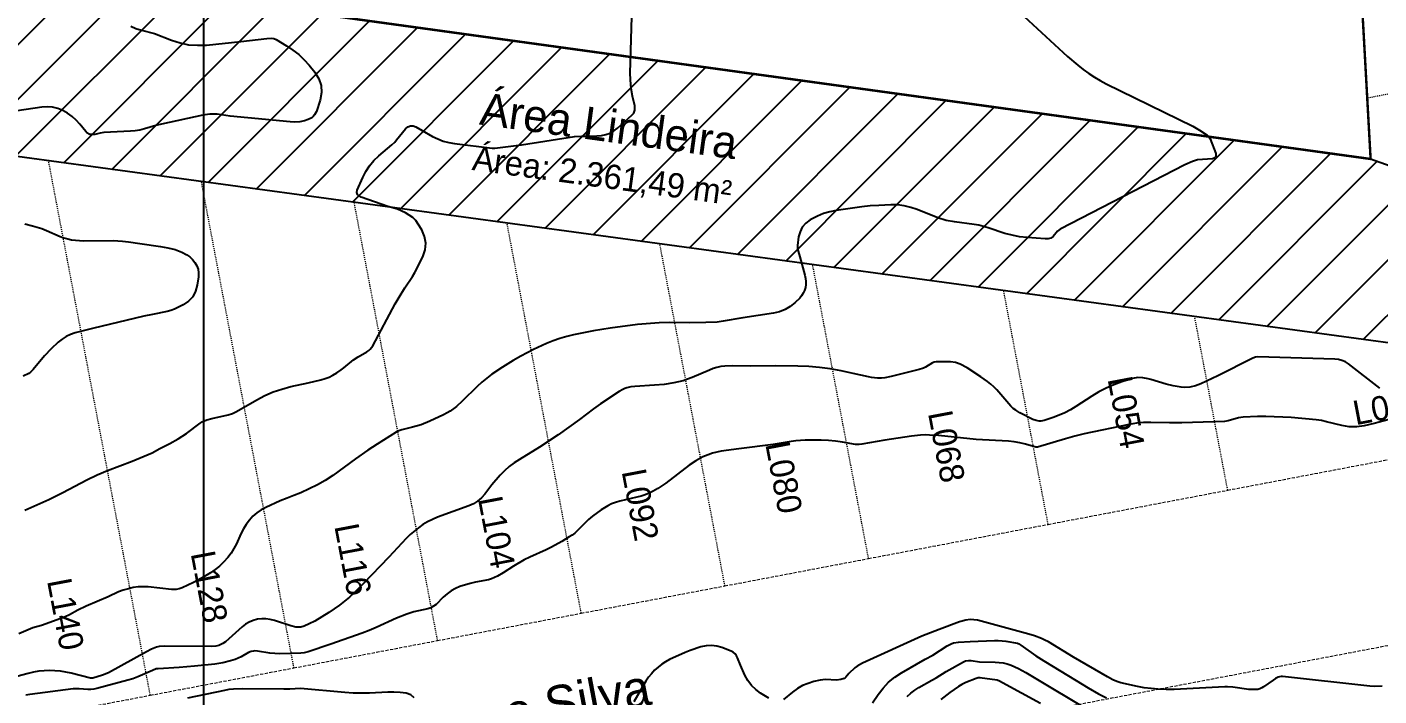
# Model space of a CAD drawing. Header units: centimetres. Extents: x 0 to 1099704, y -139216 to 99734.
# Drawn here: x 975256 to 986312, y 28116 to 33587 of the extents above; entities that cross this region are included whole.
import ezdxf

# ---------------------------------------------------------------- set-up
doc = ezdxf.new("R2010")
doc.units = ezdxf.units.CM
doc.header["$LTSCALE"] = 4
doc.linetypes.add('DASHED', pattern=[19.05, 12.7, -6.35])
doc.linetypes.add('TRACEJADO', pattern=[2, 1, -1])
for name, color, linetype in [('CANEVA', 252, 'Continuous'), ('CURVAS-INTERMEDIARIAS', 39, 'Continuous'), ('CURVAS-MESTRA', 34, 'Continuous'), ('LIMITE-L', 7, 'Continuous')]:
    doc.layers.add(name, color=color, linetype=linetype)
for name, color, linetype, lineweight in [('K-ALINHAMENTO', 10, 'Continuous', 9), ('P-URB', 2, 'Continuous', 9), ('textos', 2, 'Continuous', 9)]:
    doc.layers.add(name, color=color, linetype=linetype, lineweight=lineweight)
doc.styles.add('EC_NOMES', font='GOTHIC.TTF')
doc.styles.add('ROMANS', font='romans.shx')
doc.dimstyles.new('COTAS_1.0-S', dxfattribs={"dimtxt": 2, "dimasz": 2, "dimexe": 1.25, "dimexo": 0.625, "dimgap": 1, "dimtad": 0, "dimzin": 0, "dimtxsty": 'ROMANS', "dimblk": 'ARCHTICK', "dimblk1": 'ARCHTICK', "dimblk2": 'ARCHTICK', "dimcen": 2.5, "dimse1": 1, "dimse2": 1, "dimsd1": 1, "dimsd2": 1, "dimclrd": 2, "dimclre": 2, "dimclrt": 2, "dimadec": 0, "dimazin": 0, "dimtfac": 1, "dimtmove": 0, "dimatfit": 3, "dimfxl": 1, "dimarcsym": 0})

# ---------------------------------------------------------------- blocks, each defined once
blk = doc.blocks.new('*D204')
at = {"layer": 'DEFPOINTS', "color": 0, "transparency": 16777216}
for p in [(986049, 36017), (986244, 32508), (985972, 32493)]:
    blk.add_point(p, dxfattribs=at)
at = {"layer": 'textos', "color": 2, "transparency": 16777216, "insert": (985875, 34248), "char_height": 2, "attachment_point": 5, "rotation": 273.1822, "style": 'ROMANS'}
blk.add_mtext('3514,58', dxfattribs=at)
blk = doc.blocks.new('_ArchTick')
at = {"color": 0, "linetype": 'ByBlock', "const_width": 0.15}
blk.add_lwpolyline([(-0.5, -0.5), (0.5, 0.5)], dxfattribs=at)
blk = doc.blocks.new('*D205')
at = {"layer": 'DEFPOINTS', "color": 0, "transparency": 16777216}
for p in [(973670, 34563), (973627, 34248), (986244, 32508)]:
    blk.add_point(p, dxfattribs=at)
at = {"layer": 'textos', "color": 2, "transparency": 16777216, "insert": (979979, 33694), "char_height": 2, "attachment_point": 5, "rotation": 352.1506, "style": 'ROMANS'}
blk.add_mtext('12736,74', dxfattribs=at)

msp = doc.modelspace()

# ---------------------------------------------------------------- hatches: boundary and pattern name
at = {"layer": 'LIMITE-L', "transparency": 33554534}
h = msp.add_hatch(dxfattribs=at)
h.set_pattern_fill('ANSI31', color=3, scale=99.660713, style=0)
h.set_pattern_definition([(45, (-49801925.96, -774107533.55), (-223.74468236, 223.74468236), [])])
h.paths.add_polyline_path([(989036.72, 31513.53), (986244.108, 32508.181), (973626.708, 34247.639), (973645.227, 33699.494), (970446.69, 33101.794), (974390.623, 32635.086), (988431.906, 30725.641)])

# ---------------------------------------------------------------- linework, layer by layer
at = {"layer": 'CANEVA'}
msp.add_line((976702.304, 20423.217), (976702.304, 59609.687), dxfattribs=at)
at = {"layer": 'CURVAS-INTERMEDIARIAS'}
for points, elevation in [([(983412.041, 33672.613), (983764.103, 33346.942), (983849.412, 33275.087), (983893.253, 33240.574), (983938.479, 33208.075), (983984.861, 33177.439), (984032.968, 33149.594), (984082.23, 33123.622), (984791.445, 32775.368), (984845.91, 32743.606), (984907.61, 32702.187), (984922.101, 32688.723), (984931.997, 32671.601), (984978.15, 32551.649), (984978.668, 32536.043), (984974.881, 32523.246), (984964.646, 32514.695), (984950.115, 32508.965), (984828.21, 32502.178), (984786.741, 32487.438), (984726.008, 32461.008), (983705.383, 31933.026), (983682.889, 31917.01), (983648.815, 31873.727), (983629.152, 31861.439), (983606.44, 31854.931), (983582.83, 31853.935), (983434.505, 31865.226), (983372.905, 31872.213), (983311.992, 31883.693), (983251.667, 31898.304), (983116.817, 31944.387), (983078.866, 31956.147), (983040.427, 31965.784), (983001.32, 31972.212), (982839.77, 31992.892), (982771.981, 32006.097), (982706.145, 32026.946), (982536.213, 32094.635), (982483.523, 32112.375), (982430.005, 32125.52), (982375.251, 32131.789), (982319.68, 32133.463), (982222.063, 32128.978), (982152.27, 32123.816), (982082.697, 32116.262), (981873.888, 32086.284), (981821.327, 32075.451), (981770.032, 32060.93), (981720.64, 32040.888), (981660.245, 32010.253), (981625.115, 31983.155), (981596.572, 31951.592), (981577.886, 31913.352), (981565.787, 31870.668), (981556.628, 31801.782), (981556.21, 31777.585), (981561.312, 31753.925), (981575.793, 31706.726), (981617.022, 31556.717), (981622.055, 31531.831), (981624.806, 31506.866), (981624.158, 31481.742), (981621.218, 31456.538), (981614.332, 31432.42), (981604.744, 31409.747), (981591.131, 31389.237), (981574.836, 31370.182), (981537.414, 31333.945), (981497.998, 31302.412), (981455.861, 31276.401), (981409.629, 31258.661), (981360.655, 31246.433), (981110.108, 31208.123), (980947.881, 31180.288), (980901.08, 31174.568), (980806.841, 31169.555), (980670.116, 31168.379), (980507.908, 31170.621), (980426.934, 31168.468), (980249.767, 31153.001), (980026.428, 31123.84), (979887.54, 31102.035), (979726.519, 31069.854), (979669.842, 31055.852), (979613.832, 31039.757), (979558.819, 31020.502), (979504.474, 30999.165), (979398.326, 30950.231), (979295.207, 30895.189), (979232.53, 30859.331), (979143.274, 30805.255), (979056.848, 30746.744), (978974.748, 30682.622), (978936.02, 30647.841), (978813.587, 30527.192), (978767.284, 30484.577), (978717.753, 30446.536), (978690.994, 30430.561), (978663.228, 30416.11), (978549.934, 30363.329), (978480.042, 30335.036), (978407.609, 30314.067), (978321.621, 30292.849), (978297.165, 30284.906), (978273.934, 30274.243), (978118.294, 30176.665), (978042.053, 30125.858), (977942.293, 30055.348), (977756.276, 29919.72), (977695.015, 29878.53), (977630.265, 29843.081), (977494.667, 29777.314), (977439.096, 29754.492), (977382.409, 29734.341), (977326.509, 29712.206), (977208.561, 29658.589), (977170.67, 29637.849), (977135.24, 29613.971), (977103.478, 29585.378), (977074.168, 29553.656), (977048.536, 29518.456), (977025.185, 29481.93), (977005.263, 29443.431), (976968.996, 29361.44), (976948.626, 29322.234), (976924.707, 29285.09), (976898.417, 29249.312), (976864.163, 29210.813), (976830.837, 29178.453), (976794.371, 29149.681), (976755.812, 29123.301), (976683.13, 29079.61), (976616.158, 29043.323), (976524.51, 28999.592), (976500.392, 28992.088), (976475.357, 28988.022), (976437.396, 28988.141), (976247.104, 29007.984), (976205.974, 29009.847), (976165.123, 29008.562), (976124.711, 29002.522), (976084.577, 28993.333), (976041.245, 28980.706), (976005.447, 28968.319), (975919.738, 28927.687), (975739.223, 28850.649), (975670.318, 28816.725), (975602.678, 28780.299), (975568.225, 28763.476), (975532.945, 28748.497), (975375.332, 28691.67), (975304.363, 28673.044), (975189.953, 28623.941)], 77635.696), ([(976103.891, 33595.396), (976146.128, 33575.623), (976190.995, 33560.445), (976299.555, 33533.786), (976437.506, 33479.61), (976507.208, 33457.824), (976577.848, 33442.865), (976649.893, 33438.151), (976722.884, 33440.254), (977004.575, 33469.485), (977217.73, 33494.958), (977251.395, 33496.433), (977273.111, 33493.244), (977293.242, 33484.534), (977379.13, 33433.069), (977429.678, 33399.154), (977477.575, 33362.14), (977521.465, 33320.462), (977562.695, 33275.675), (977610.562, 33218.061), (977641.915, 33165.081), (977661.509, 33109.879), (977663.462, 33051.338), (977653.655, 32990.565), (977622.671, 32896.675), (977616.063, 32881.795), (977607.792, 32868.142), (977597.048, 32856.362), (977584.63, 32845.818), (977555.769, 32829.832), (977524.316, 32819.896), (977487.252, 32813.099), (977444.936, 32810.129), (977408.091, 32811.465), (976917.133, 32859.202), (976810.496, 32874.102), (976772.864, 32874.929), (976751.467, 32873.703), (976693.026, 32865.222), (976356.741, 32792.121), (976309.551, 32780.7), (976216.369, 32753.522), (976178.527, 32745.101), (976140.258, 32739.151), (976101.659, 32735.892), (975885.455, 32724.82), (975854.969, 32720.036), (975809.843, 32709.113), (975783.851, 32707.808), (975770.287, 32709.372), (975763.889, 32711.615), (975746.379, 32722.677), (975736.682, 32732.623), (975687.828, 32792.619), (975657.162, 32825.846), (975624.175, 32856.233), (975587.709, 32882.334), (975548.931, 32905.585), (975507.322, 32922.248), (975465.026, 32933.26), (975421.405, 32935.941), (975376.906, 32933.081), (975175.034, 32901.718)], 77835.017), ([(975237.282, 31976.428), (975299.998, 31962.077), (975378.272, 31939.214), (975416.223, 31924.395), (975527.185, 31873.996), (975557.492, 31863.004), (975588.636, 31854.682), (975620.338, 31848.135), (975652.538, 31843.769), (975717.218, 31838.896), (975960.43, 31841.358), (976035.853, 31836.713), (976085.853, 31830.604), (976179.135, 31815.575), (976348.768, 31792.135), (976408.156, 31781.99), (976466.248, 31767.409), (976522.038, 31745.604), (976561.673, 31724.426), (976586.927, 31706.517), (976609.082, 31684.89), (976629.173, 31660.792), (976643.933, 31633.824), (976654.318, 31605.78), (976658.125, 31576.111), (976657.547, 31545.375), (976648.159, 31475.752), (976633.419, 31425.703), (976610.716, 31381.344), (976576.064, 31345.536), (976533.439, 31315.428), (976461.006, 31280.796), (976432.224, 31269.923), (976402.615, 31261.591), (976281.018, 31237.194), (976211.286, 31221.578), (975791.066, 31121.698), (975648.592, 31084.883), (975611.259, 31071.977), (975575.61, 31055.912), (975542.513, 31035.112), (975511.11, 31011.144), (975453.157, 30956.111), (975399.619, 30896.783), (975307.473, 30786.419), (975283.783, 30763.676), (975270.19, 30754.597), (975225.203, 30732.991)], 77835.017), ([(986318.547, 30634.715), (986063.325, 30833.549), (986037.922, 30849.773), (986010.007, 30861.145), (985980.477, 30868.061), (985950.3, 30871.051), (985322.876, 30889.927), (985301.479, 30886.14), (985281.218, 30878.406), (984994.903, 30735.223), (984854.481, 30668.52), (984810.68, 30652.086), (984764.906, 30642.409), (984718.185, 30639.679), (984694.874, 30641.084), (984630.334, 30651.419), (984572.77, 30665.521), (984446.101, 30705.634), (984425.043, 30711.115), (984382.248, 30719.108), (984339.424, 30720.364), (984297.377, 30712.132), (984208.53, 30684.197), (984144.508, 30661.106), (984082.09, 30634.626), (984022.065, 30603.073), (983963.654, 30568.142), (983834.115, 30483.191), (983789.427, 30456.383), (983743.543, 30432.075), (983695.855, 30411.505), (983646.972, 30393.447), (983573.103, 30369.469), (983547.161, 30364.416), (983534.006, 30364.446), (983507.646, 30368.681), (983482.342, 30377.242), (983375.715, 30432.045), (983342, 30452.277), (983321.031, 30468.003), (983302.016, 30485.902), (983187.227, 30619.986), (983163.358, 30643.934), (983137.795, 30666.079), (983111.116, 30687.017), (983055.525, 30726.304), (982943.477, 30799.465), (982888.713, 30829.871), (982850.214, 30843.824), (982809.523, 30848.438), (982690.149, 30847.9), (982675.788, 30846.046), (982662.334, 30840.704), (982602.876, 30805.783), (982586.741, 30798.039), (982552.767, 30786.588), (982323.627, 30728.387), (982270.179, 30718.65), (982243.131, 30716.736), (982212.356, 30716.387), (982161.658, 30720.683), (982136.653, 30725.217), (982012.367, 30754.707), (981913.005, 30775.576), (981825.572, 30791.472), (981737.403, 30802.604), (981648.764, 30809.71), (981559.927, 30813.517), (981376.451, 30817.533), (981175.326, 30813.068), (981029.134, 30817.214), (980963.059, 30813.965), (980930.43, 30809.58), (980898.319, 30803.152), (980866.976, 30793.654), (980836.151, 30782.104), (980694.493, 30721.012), (980657.987, 30706.75), (980620.954, 30694.223), (980583.152, 30684.297), (980544.823, 30676.095), (980467.107, 30664.564), (980388.864, 30657.498), (980227.344, 30647.572), (980193.758, 30643.535), (980160.87, 30635.642), (980144.914, 30630.041), (980129.367, 30623.563), (980099.937, 30607.09), (979946.848, 30506.153), (979887.999, 30465.203), (979775.352, 30376.425), (979600.936, 30251.022), (979447.11, 30150.932), (979282.57, 30051.112), (979239.417, 30023.148), (979198.307, 29992.691), (979160.246, 29958.508), (979124.219, 29921.832), (979056.51, 29843.698), (978999.284, 29765.883), (978971.808, 29735.268), (978940.843, 29708.748), (978906.44, 29688.666), (978869.606, 29672.352), (978611.754, 29577.395), (978570.813, 29560.313), (978531.158, 29540.869), (978493.456, 29517.898), (978457.03, 29492.564), (978388.882, 29435.349), (978356.971, 29404.394), (978215.184, 29251.415), (978005.846, 29033.945), (977931.121, 28960.236), (977892.104, 28925.156), (977852.269, 28890.962), (977811.08, 28858.463), (977768.933, 28827.349), (977725.341, 28798.277), (977609.496, 28729.123), (977564.758, 28706.171), (977521.635, 28686.658), (977495.265, 28678.804), (977467.768, 28677.818), (977453.826, 28679.582), (977412.945, 28689.299), (977279.509, 28733.847), (977245.027, 28742.418), (977210.315, 28747.381), (977175.254, 28746.912), (977139.954, 28742.826), (977105.801, 28733.199), (977073.321, 28720.213), (977043.323, 28702.195), (977015, 28680.817), (976879.431, 28559.351), (976857.346, 28544.93), (976824.857, 28529.512), (976801.267, 28523.383), (976764.114, 28521.31), (976380.081, 28523.772), (976336.081, 28519.666), (976314.764, 28514.125), (976273.245, 28497.88), (976232.942, 28478.317), (975921.622, 28306.083), (975871.951, 28284.835), (975794.405, 28260.329), (975774.234, 28261.046), (975615.993, 28302.147), (975572.59, 28311.634), (975528.889, 28318.82), (975484.769, 28322.557), (975440.36, 28323.992), (975395.952, 28321.979), (975351.852, 28317.763), (975308.19, 28310.209), (975264.838, 28300.432), (974903.648, 28204.031)], 77536.035), ([(986436.714, 30387.647), (986273.689, 30343.527), (986191.429, 30324.571), (986130.367, 30316.429), (986099.632, 30316.309), (986068.787, 30318.183), (986007.466, 30327.561), (985882.81, 30359.492), (985841.521, 30368.013), (985799.862, 30374.511), (985593.605, 30392.679), (985525.108, 30397.284), (985456.571, 30400.413), (985387.965, 30401.36), (985319.318, 30400.842), (985201.629, 30397.204), (985163.559, 30390.636), (985079.016, 30365.293), (985049.607, 30361.436), (984700.306, 30348.799), (984598.841, 30348.749), (984446.639, 30352.706), (984387.321, 30351.739), (984328.302, 30347.184), (984269.891, 30337.577), (983902.502, 30259.702), (983826.022, 30241.046), (983750.111, 30220.207), (983520.731, 30150.972), (983507.536, 30151.351), (983420.523, 30174.881), (983375.167, 30185.515), (983329.493, 30194.086), (983283.35, 30199.557), (983019.528, 30214.536), (982710.908, 30246.288), (982636.88, 30250.424), (982599.857, 30250.733), (982562.912, 30249.696), (982489.323, 30242.282), (982271.295, 30209.344), (982083.355, 30175.768), (982061.729, 30173.197), (982032.717, 30174.034), (981924.785, 30191.564), (981867.121, 30199.467), (981809.308, 30205.307), (981751.255, 30208.068), (981693.054, 30208.776), (981618.527, 30207.689), (981543.722, 30203.215), (981506.598, 30198.281), (981358.503, 30173.256), (981076.602, 30137.807), (980933.529, 30117.297), (980896.794, 30110.221), (980860.657, 30101.102), (980825.447, 30088.924), (980782.224, 30070.726), (980724.451, 30040.01), (980670.485, 30003.026), (980480.133, 29855.528), (980448.271, 29833.523), (980415.294, 29813.232), (980376.496, 29791.377), (980344.246, 29775.74), (980311.367, 29761.787), (980277.513, 29750.386), (980243.02, 29740.679), (980103.834, 29707.98), (980069.959, 29698.313), (980037.031, 29686.414), (980005.519, 29671.136), (979950.875, 29638.068), (979880.773, 29587.152), (979848.125, 29558.739), (979735.05, 29448.604), (979713.712, 29431.422), (979690.9, 29416.244), (979630.396, 29379.877), (979544.807, 29332.369), (979500.777, 29311.022), (979368.388, 29252.013), (979322.992, 29229.3), (979235.54, 29177.646), (979149.762, 29122.743), (979103.848, 29095.645), (979080.199, 29083.776), (979055.941, 29073.66), (979030.737, 29066.175), (978922.595, 29045.605), (978880.967, 29036.058), (978796.335, 29010.266), (978758.903, 28994.121), (978723.463, 28974.826), (978691.044, 28950.818), (978660.617, 28923.671), (978602.077, 28865.459), (978581.387, 28849.922), (978558.894, 28837.643), (978534.497, 28829.77), (978420.525, 28803.709), (978362.373, 28786.139), (978277.362, 28752.862), (978110.032, 28675.924), (978053.634, 28651.826), (977996.468, 28629.612), (977740.251, 28540.246), (977555.549, 28478.317), (977521.515, 28468.829), (977495.404, 28464.873), (977324.506, 28460.816), (977283.207, 28462.451), (977242.077, 28466.507), (977140.193, 28482.453), (977119.225, 28483.968), (977108.77, 28483.13), (977088.111, 28478.755), (977068.508, 28471.111), (977006.798, 28436.669), (976957.316, 28415.192), (976920.611, 28403.272), (976856.898, 28387.366), (976792.039, 28377.071), (976624.908, 28358.604), (976500.152, 28348.339), (976329.593, 28339.111), (976312.89, 28336.898), (976281.009, 28325.567), (976162.123, 28272.866), (976121.771, 28257.369), (976080.661, 28244.004), (975827.772, 28177.401), (975803.105, 28172.418), (975778.041, 28170.136), (975752.797, 28169.986), (975681.45, 28174.631), (975634.001, 28173.634), (975279.578, 28127.96), (975247.029, 28122.339)], 77436.374), ([(986337.582, 28195.589), (986274.965, 28193.317), (986237.692, 28195.858), (985523.842, 28274.142), (985511.853, 28274.371), (985500.133, 28273.215), (985488.801, 28269.996), (985467.015, 28259.452), (985446.246, 28246.516), (985369.458, 28190.955), (985354.21, 28181.796), (985338.284, 28174.571), (985321.351, 28170.216), (985303.731, 28167.794), (985249.426, 28169.09), (985117.087, 28187.238), (985074.372, 28191.234), (985052.935, 28191.633), (984637.41, 28169.249), (984571.245, 28169.09), (984505.13, 28171.402), (984448.672, 28175.976), (984392.543, 28183.361), (984336.933, 28193.955), (984200.069, 28224.63), (984168.187, 28235.105), (984137.322, 28248.539), (984092.585, 28272.029), (983814.222, 28433.37), (983609.23, 28557.557), (983580.807, 28572.805), (983551.268, 28585.751), (983494.501, 28606.7), (983450.112, 28620.204), (983059.023, 28728.226), (983029.793, 28735.132), (983000.134, 28739.856), (982970.375, 28740.973), (982935.015, 28735.88), (982882.963, 28721.678), (982717.048, 28660.696), (982574.882, 28604.477), (982088.557, 28385.323), (982044.936, 28360.916), (982025.043, 28345.888), (981977.146, 28301.03), (981953.208, 28270.066), (981946.391, 28263.767), (981938.309, 28259.203), (981911.968, 28251.369), (981875.084, 28245.858), (981787.293, 28251.22), (981743.711, 28245.39), (981690.552, 28233.072), (981643.791, 28218.76), (981598.994, 28200.463), (981557.126, 28176.195), (981517.222, 28147.932), (981442.048, 28086.451)], 77336.713), ([(981323.103, 28098.271), (981254.836, 28139.819), (981215.031, 28169.398), (981179.661, 28202.875), (981150.949, 28242.221), (981126.672, 28285.473), (981090.465, 28367.434), (981067.663, 28427.31), (981058.574, 28445.429), (981046.993, 28461.155), (981031.685, 28473.284), (981013.906, 28483.021), (980939.529, 28511.444), (980896.735, 28522.945), (980853.761, 28528.635), (980810.518, 28525.606), (980767.096, 28516.756), (980680.132, 28488.99), (980637.318, 28472.706), (980511.476, 28413.557), (980478.16, 28395.329), (980446.338, 28375.018), (980416.749, 28351.558), (980388.654, 28326.005), (980362.922, 28297.931), (980338.794, 28268.631), (980317.068, 28237.507), (980296.937, 28205.177), (980219.092, 28067.047)], 77336.713), ([(982454.82, 28111.904), (982484.15, 28139.321), (982516.231, 28163.479), (982550.146, 28185.444), (982654.819, 28245.549), (982690.079, 28263.687), (982773.067, 28314.893), (982913.638, 28394.592), (982931.009, 28402.036), (982959.173, 28405.883), (982978.238, 28404.887), (983045.29, 28394.442), (983173.324, 28393.207), (983206.651, 28391.044), (983239.489, 28386.43), (983271.6, 28378.138), (983303.232, 28367.394), (983364.563, 28339.788), (983423.582, 28307.528), (984002.322, 27962.074)], 77137.392), ([(983544.64, 28053.084), (983234.725, 28224.232), (983208.764, 28237.048), (983190.765, 28243.975), (983172.168, 28248.599), (983066.966, 28262.681), (983050.462, 28264.106), (983034.188, 28263.408), (983018.422, 28259.302), (982932.693, 28225.368), (982902.058, 28210.269), (982872.777, 28192.689), (982804.211, 28143.576), (982729.934, 28085.783)], 77037.731), ([(978422.867, 28102.058), (978394.723, 28124.272), (978357.14, 28139.291), (978307.141, 28143.527), (978257.101, 28145.968), (978207.012, 28145.719), (978056.554, 28138.504), (977989.701, 28137.726), (977922.899, 28140.148), (977856.116, 28144.703), (977491.886, 28178.139), (977406.078, 28172.249), (977356.597, 28170.505), (977017.81, 28174.262), (976944.3, 28171.721), (976907.765, 28167.575), (976871.568, 28161.137), (976567.633, 28097.144)], 77336.713)]:
    msp.add_lwpolyline(points, dxfattribs=dict(at, elevation=elevation))
at = {"layer": 'CURVAS-MESTRA'}
for points, elevation in [([(975236.793, 29635.328), (975434.291, 29723.797), (975548.891, 29780.783), (975745.123, 29883.224), (975828.898, 29923.985), (975915.124, 29959.285), (976116.05, 30035.137), (976248.101, 30089.94), (976280.411, 30105.029), (976342.519, 30140.159), (976423.434, 30180.123), (976492.429, 30219.649), (976559.321, 30262.453), (976671.858, 30347.314), (976689.548, 30358.017), (976708.334, 30366.678), (976727.837, 30373.983), (976768.21, 30385.524), (976900.699, 30414.495), (976936.796, 30425.388), (976970.511, 30442.241), (977134.314, 30537.975), (977201.246, 30572.587), (977269.842, 30602.864), (977340.97, 30626.633), (977413.762, 30646.057), (977555.948, 30677.141), (977659.874, 30701.837), (977693.649, 30712.112), (977726.478, 30724.53), (977757.901, 30740.166), (977788.387, 30757.946), (977825.55, 30783.041), (977846.469, 30798.647), (977925.869, 30866.267), (977964.497, 30890.146), (978035.755, 30930.07), (978050.146, 30940.355), (978063.241, 30951.886), (978084.289, 30979.96), (978267.685, 31323.032), (978298.56, 31378.224), (978345.839, 31453.578), (978409.482, 31546.422), (978427.86, 31579.08), (978493.935, 31708.41), (978511.953, 31764.509), (978518.362, 31820.11), (978507.339, 31874.993), (978484.706, 31929.388), (978456.153, 31975.351), (978434.726, 32003.805), (978410.569, 32029.168), (978382.325, 32049.868), (978351.35, 32067.468), (978284.558, 32096.409), (978206.723, 32120.168), (977987.718, 32196.678), (977971.942, 32205.398), (977959.943, 32218.852), (977954.541, 32235.167), (977957.282, 32252.139), (978001.103, 32355.537), (978026.865, 32405.916), (978056.893, 32453.135), (978093.319, 32495.61), (978134.02, 32534.926), (978239.511, 32623.216), (978263.071, 32645.271), (978278.917, 32663.509), (978350.443, 32755.615), (978370.027, 32771.142), (978390.806, 32780.022), (978413.369, 32778.926), (978437.128, 32771.172), (978487.836, 32740.546), (978572.009, 32692.938), (978615.152, 32672.109), (978659.431, 32654.758), (978705.405, 32642.61), (978752.514, 32633.929), (979061.373, 32596.287), (979080.906, 32597.105), (979299.821, 32624.771), (979733.295, 32691.513), (979791.936, 32694.503), (979877.395, 32693.636), (979953.436, 32700.562), (979989.902, 32708.187), (980024.504, 32719.976), (980056.306, 32738.005), (980086.234, 32760.189), (980203.405, 32865.621), (980218.175, 32884.187), (980226.078, 32906.551), (980227.842, 32930.858), (980226.736, 32942.957), (980208.707, 33022.387), (980199.708, 33068.301), (980193.12, 33114.463), (980190.15, 33161.005), (980189.582, 33207.786), (980202.139, 33674.377)], 77735.356), ([(982170.189, 28059.064), (982216.741, 28128.747), (982257.014, 28180.77), (982301.393, 28228.388), (982351.941, 28269.398), (982406.604, 28306.013), (982602.139, 28418.052), (982664.596, 28450.95), (982780.98, 28526.333), (982814.994, 28542.837), (982834.039, 28549.544), (982874.232, 28554.816), (982969.408, 28560.497), (983167.345, 28569.158), (983198.997, 28569.337), (983230.549, 28568.091), (983261.933, 28564.663), (983355.354, 28547.113), (983367.493, 28542.339), (983384.555, 28532.741), (983505.892, 28445.608), (983571.419, 28403.392), (983834.972, 28241.643), (983933.596, 28183.351), (984018.646, 28134.746), (984083.864, 28100.204)], 77237.053)]:
    msp.add_lwpolyline(points, dxfattribs=dict(at, elevation=elevation))
at = {"layer": 'K-ALINHAMENTO', "linetype": 'DASHED', "ltscale": 0.5}
for points in [[(970446.69, 33101.794), (970670.309, 31926.958), (970893.928, 30752.122), (971117.548, 29577.286), (971341.167, 28402.45), (971564.786, 27227.614), (973914.458, 27674.853), (975089.294, 27898.472), (976264.13, 28122.092), (977438.966, 28345.711), (978613.802, 28569.33), (979788.638, 28792.95), (980963.474, 29016.569), (982138.31, 29240.188), (983606.855, 29519.713), (985075.4, 29799.237), (988208.296, 30395.555), (988431.906, 30725.641)], [(987238.908, 28182.041), (987508.79, 28740.661), (977718.49, 26877.166), (976543.654, 26653.547), (975368.818, 26429.927), (974193.982, 26206.308), (971844.311, 25759.069), (971937.485, 25269.554)]]:
    msp.add_lwpolyline(points, dxfattribs=at)
at = {"layer": 'LIMITE-L', "const_width": 19.932}
msp.add_lwpolyline([(973472.171, 38821.765), (976357.57, 39336.104), (976313.471, 41827.232), (985786.606, 43576.045), (985711.925, 37474.934), (986049.01, 36017.345), (986244.108, 32508.181), (973626.708, 34247.639)], close=True, dxfattribs=at)
at = {"layer": 'LIMITE-L', "color": 3}
msp.add_lwpolyline([(986244.108, 32508.181), (989036.72, 31513.53), (988431.906, 30725.641), (974390.623, 32635.086), (970446.69, 33101.794), (973645.227, 33699.494), (973626.708, 34247.639)], close=True, dxfattribs=at)
at = {"layer": 'P-URB', "linetype": 'TRACEJADO', "ltscale": 2, "transparency": 33554687}
for points in [[(988664.021, 33471.589), (986216.446, 33005.716)], [(976264.13, 28122.092), (975432.08, 32493.46)], [(977438.966, 28345.711), (976681.828, 32323.51)], [(978613.802, 28569.33), (977931.577, 32153.559)], [(979788.638, 28792.95), (979181.325, 31983.608)], [(980963.474, 29016.569), (980431.074, 31813.658)], [(982138.31, 29240.188), (981680.822, 31643.707)], [(983606.855, 29519.713), (983243.008, 31431.269)], [(985075.4, 29799.237), (984805.193, 31218.83)]]:
    msp.add_lwpolyline(points, dxfattribs=at)

# ---------------------------------------------------------------- texts
at = {"layer": 'textos', "color": 3, "transparency": 33554687, "style": 'EC_NOMES'}
for s, rotation, p in [('L054', 280.7768183, (984092.1, 30709.203)), ('L036', 10.7768183, (986121.425, 30329.887)), ('L068', 280.7768183, (982623.555, 30429.679)), ('L080', 280.7768183, (981293.073, 30176.433)), ('L092', 280.7768183, (980118.237, 29952.814)), ('L104', 280.7768183, (978943.401, 29729.195)), ('L116', 280.7768183, (977768.565, 29505.575)), ('L128', 280.7768183, (976593.729, 29281.956)), ('L140', 280.7768183, (975418.893, 29058.337))]:
    msp.add_text(s, height=199.3214, rotation=rotation, dxfattribs=at).set_placement(p)
at = {"layer": 'textos', "style": 'EC_NOMES'}
msp.add_text('Rua Armando da Fonseca e Silva', height=298.98214, rotation=10.7768182, dxfattribs=at).set_placement((974501.895, 26929.804))
at = {"layer": 'textos', "insert": (979986.758, 32575.297), "char_height": 199.32143, "width": 5658.04341, "attachment_point": 5, "rotation": 352.2559688, "style": 'EC_NOMES'}
msp.add_mtext('\\C6;{\\H1.3333333333x;Área Lindeira}\\P\\C4;Área: 2.361,49 m²', dxfattribs=at)

# ---------------------------------------------------------------- dimensions: what is measured, and where the dimension line sits
at = {"layer": 'textos'}
for p1, p2, distance, picture, middle in [((986049.01, 36017.345), (986244.108, 32508.181), -272.352, '*D204', (985874.626, 34247.644)), ((986244.108, 32508.181), (973626.708, 34247.639), -318.806, '*D205', (979978.947, 33693.729))]:
    dim = msp.add_aligned_dim(p1=p1, p2=p2, distance=distance, dimstyle='COTAS_1.0-S', dxfattribs=at)
    dim.commit()
    dim.dimension.update_dxf_attribs({"geometry": picture, "text_midpoint": middle})

doc.saveas('drawing.dxf')
